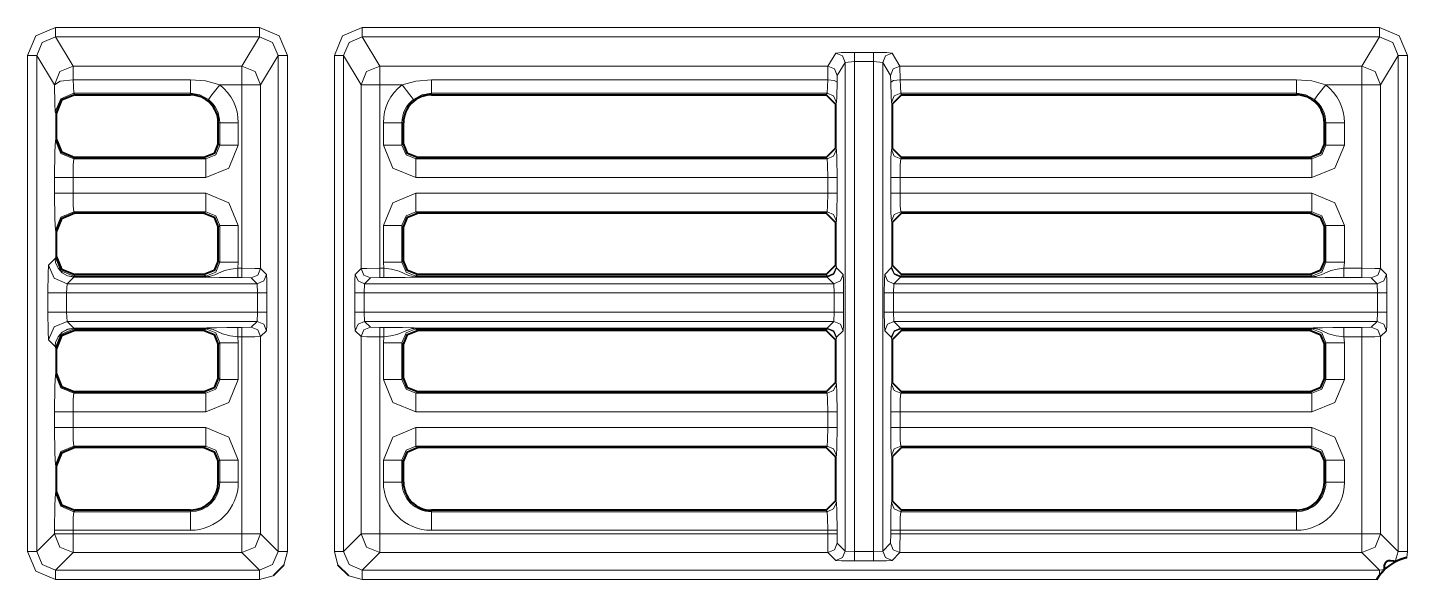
# Model space of a CAD drawing. Header units: millimetres. Extents: x 0 to 2941, y -405 to 1422.
# Drawn here: x 1124.3 to 1198.6, y 520.5 to 550.2 of the extents above; entities that cross this region are included whole.
import ezdxf

# ---------------------------------------------------------------- set-up
doc = ezdxf.new("R2010")
doc.units = ezdxf.units.MM
doc.layers.add('FINE', color=9, linetype='Continuous')
doc.layers.add('OUTLINE', color=7, linetype='Continuous')

msp = doc.modelspace()

# ---------------------------------------------------------------- linework, layer by layer
at = {"layer": 'FINE', "lineweight": 9}
for p, q in [((1136.805, 550.168), (1125.828, 550.168)), ((1197.055, 550.168), (1142.329, 550.168)), ((1125.828, 549.668), (1126.773, 548.094)), ((1125.828, 549.668), (1136.805, 549.668)), ((1136.805, 549.668), (1135.86, 548.094)), ((1142.329, 549.668), (1197.055, 549.668)), ((1143.273, 548.094), (1142.329, 549.668)), ((1197.055, 549.668), (1196.11, 548.094)), ((1124.329, 522.003), (1124.329, 548.668)), ((1138.303, 522.003), (1138.303, 548.668)), ((1140.83, 548.668), (1140.83, 522.003)), ((1167.804, 548.794), (1167.384, 548.094)), ((1169.829, 548.837), (1168.804, 548.837)), ((1171.249, 548.094), (1170.829, 548.794)), ((1197.11, 547.094), (1198.054, 548.668)), ((1198.554, 522.003), (1198.554, 548.668)), ((1135.86, 548.094), (1126.773, 548.094)), ((1167.384, 548.094), (1143.273, 548.094)), ((1167.384, 548.094), (1167.372, 547.366)), ((1167.884, 547.594), (1168.304, 548.295)), ((1168.304, 548.295), (1168.804, 548.337)), ((1168.304, 548.295), (1168.304, 522.027)), ((1168.804, 522.001), (1168.804, 548.337)), ((1168.804, 548.337), (1169.829, 548.337)), ((1169.829, 548.337), (1170.329, 548.295)), ((1170.329, 548.295), (1170.75, 547.594)), ((1170.329, 522.027), (1170.329, 548.295)), ((1171.261, 547.366), (1171.249, 548.094)), ((1126.773, 547.366), (1126.82, 546.638)), ((1133.085, 547.366), (1126.773, 547.366)), ((1134.662, 547.094), (1135.86, 547.094)), ((1135.86, 547.094), (1135.86, 537.229)), ((1136.86, 537.216), (1136.86, 547.094)), ((1142.273, 547.094), (1142.273, 537.216)), ((1143.273, 547.094), (1144.471, 547.094)), ((1143.273, 537.229), (1143.273, 547.094)), ((1167.372, 547.366), (1167.336, 546.638)), ((1167.872, 547.23), (1167.884, 547.594)), ((1170.75, 547.594), (1170.762, 547.23)), ((1171.297, 546.638), (1171.261, 547.366)), ((1192.585, 547.366), (1171.261, 547.366)), ((1194.162, 547.094), (1196.11, 547.094)), ((1196.11, 547.094), (1196.11, 537.229)), ((1197.11, 537.216), (1197.11, 547.094)), ((1126.82, 546.638), (1133.085, 546.638)), ((1126.82, 546.638), (1126.863, 546.553)), ((1133.085, 546.638), (1133.085, 546.553)), ((1146.048, 546.638), (1167.336, 546.638)), ((1146.048, 546.553), (1146.048, 546.638)), ((1167.336, 546.638), (1167.293, 546.553)), ((1171.297, 546.638), (1192.585, 546.638)), ((1171.34, 546.553), (1171.297, 546.638)), ((1192.585, 546.638), (1192.585, 546.553)), ((1125.864, 545.553), (1125.821, 545.64)), ((1167.793, 546.053), (1167.836, 546.139)), ((1170.797, 546.139), (1170.84, 546.053)), ((1135.664, 543.856), (1135.664, 545.053)), ((1143.468, 545.053), (1143.468, 543.856)), ((1194.085, 545.053), (1194.166, 545.053)), ((1194.166, 545.053), (1194.166, 543.856)), ((1195.165, 543.856), (1195.165, 545.053)), ((1125.823, 544.105), (1125.864, 544.188)), ((1167.834, 543.606), (1167.793, 543.688)), ((1170.84, 543.688), (1170.799, 543.606)), ((1194.166, 543.856), (1194.085, 543.937)), ((1126.863, 543.188), (1126.822, 543.107)), ((1145.216, 543.107), (1145.297, 543.188)), ((1171.299, 543.107), (1171.34, 543.188)), ((1193.417, 543.107), (1171.299, 543.107)), ((1193.336, 543.188), (1193.417, 543.107)), ((1125.773, 541.268), (1125.773, 542.108)), ((1126.773, 542.108), (1133.917, 542.108)), ((1126.773, 542.108), (1126.773, 541.268)), ((1145.216, 542.108), (1167.371, 542.108)), ((1167.371, 542.108), (1167.371, 541.268)), ((1167.871, 541.268), (1167.871, 542.108)), ((1170.762, 542.108), (1170.762, 541.268)), ((1171.262, 542.108), (1193.417, 542.108)), ((1171.262, 541.268), (1171.262, 542.108)), ((1133.917, 541.268), (1126.773, 541.268)), ((1167.371, 541.268), (1145.216, 541.268)), ((1193.417, 541.268), (1171.262, 541.268)), ((1126.822, 540.27), (1126.863, 540.188)), ((1145.216, 540.27), (1167.334, 540.27)), ((1145.297, 540.188), (1145.216, 540.27)), ((1167.334, 540.27), (1167.293, 540.188)), ((1167.793, 539.688), (1167.834, 539.77)), ((1170.799, 539.77), (1170.84, 539.688)), ((1171.299, 540.27), (1193.417, 540.27)), ((1171.34, 540.188), (1171.299, 540.27)), ((1193.417, 540.27), (1193.336, 540.188)), ((1125.864, 539.188), (1125.823, 539.271)), ((1134.585, 539.439), (1134.666, 539.521)), ((1135.664, 537.556), (1135.664, 539.521)), ((1143.468, 539.521), (1143.468, 537.556)), ((1195.165, 537.556), (1195.165, 539.521)), ((1125.823, 537.805), (1125.864, 537.888)), ((1135.634, 537.229), (1135.664, 537.556)), ((1143.468, 537.556), (1143.499, 537.229)), ((1144.549, 537.637), (1144.467, 537.556)), ((1167.834, 537.306), (1167.793, 537.388)), ((1170.84, 537.388), (1170.799, 537.306)), ((1195.134, 537.229), (1195.165, 537.556)), ((1126.815, 536.758), (1126.457, 536.401)), ((1126.822, 536.807), (1126.812, 536.775)), ((1126.812, 536.775), (1126.815, 536.775)), ((1133.917, 536.775), (1126.815, 536.775)), ((1126.815, 536.758), (1133.917, 536.758)), ((1126.863, 536.888), (1126.822, 536.807)), ((1133.917, 536.807), (1126.822, 536.807)), ((1133.836, 536.888), (1133.917, 536.807)), ((1135.86, 537.229), (1135.634, 537.229)), ((1135.634, 536.729), (1135.86, 536.729)), ((1135.86, 536.729), (1136.36, 536.716)), ((1136.36, 536.716), (1136.675, 536.401)), ((1137.175, 536.901), (1136.86, 537.216)), ((1142.273, 537.216), (1141.958, 536.901)), ((1143.499, 537.229), (1143.273, 537.229)), ((1143.273, 536.729), (1143.499, 536.729)), ((1145.216, 536.807), (1145.297, 536.888)), ((1167.334, 536.807), (1145.216, 536.807)), ((1167.342, 536.775), (1145.216, 536.775)), ((1145.216, 536.758), (1167.342, 536.758)), ((1167.293, 536.888), (1167.334, 536.807)), ((1167.334, 536.807), (1167.342, 536.775)), ((1167.342, 536.758), (1167.699, 536.401)), ((1167.842, 537.258), (1167.834, 537.306)), ((1168.199, 536.901), (1167.842, 537.258)), ((1170.791, 537.258), (1170.434, 536.901)), ((1170.799, 537.306), (1170.791, 537.258)), ((1170.934, 536.401), (1171.291, 536.758)), ((1171.291, 536.775), (1171.299, 536.807)), ((1193.417, 536.775), (1171.291, 536.775)), ((1171.291, 536.758), (1193.417, 536.758)), ((1171.299, 536.807), (1171.34, 536.888)), ((1193.417, 536.807), (1171.299, 536.807)), ((1193.336, 536.888), (1193.417, 536.807)), ((1196.11, 537.229), (1195.134, 537.229)), ((1195.134, 536.729), (1196.11, 536.729)), ((1196.11, 536.729), (1196.61, 536.716)), ((1197.425, 536.901), (1197.11, 537.216)), ((1125.42, 534.875), (1125.42, 535.901)), ((1126.457, 536.401), (1126.419, 535.901)), ((1126.419, 535.901), (1136.701, 535.901)), ((1126.419, 535.901), (1126.419, 534.875)), ((1136.675, 536.401), (1126.457, 536.401)), ((1136.675, 536.401), (1136.701, 535.901)), ((1136.701, 535.901), (1136.701, 534.875)), ((1141.932, 535.901), (1141.932, 534.875)), ((1142.432, 535.901), (1142.458, 536.401)), ((1142.432, 535.901), (1167.725, 535.901)), ((1142.432, 534.875), (1142.432, 535.901)), ((1167.699, 536.401), (1142.458, 536.401)), ((1167.699, 536.401), (1167.725, 535.901)), ((1168.225, 534.875), (1168.225, 535.901)), ((1170.409, 535.901), (1170.409, 534.875)), ((1170.908, 535.901), (1170.934, 536.401)), ((1170.908, 534.875), (1170.908, 535.901)), ((1196.926, 536.401), (1196.951, 535.901)), ((1197.451, 534.875), (1197.451, 535.901)), ((1136.701, 534.875), (1126.419, 534.875)), ((1126.419, 534.875), (1126.457, 534.375)), ((1136.701, 534.875), (1136.675, 534.375)), ((1142.458, 534.375), (1142.432, 534.875)), ((1167.725, 534.875), (1167.699, 534.375)), ((1196.951, 534.875), (1170.908, 534.875)), ((1170.934, 534.375), (1170.908, 534.875)), ((1196.951, 534.875), (1196.926, 534.375)), ((1126.457, 534.375), (1136.675, 534.375)), ((1126.457, 534.375), (1126.815, 534.018)), ((1126.815, 534.018), (1126.809, 534.018)), ((1126.815, 534.002), (1126.812, 534.002)), ((1126.812, 534.002), (1126.822, 533.969)), ((1133.917, 534.018), (1126.815, 534.018)), ((1126.815, 534.002), (1133.917, 534.002)), ((1126.822, 533.969), (1133.917, 533.969)), ((1126.822, 533.969), (1126.863, 533.888)), ((1133.917, 533.969), (1133.836, 533.888)), ((1135.86, 534.047), (1135.634, 534.047)), ((1136.36, 534.06), (1135.86, 534.047)), ((1136.675, 534.375), (1136.36, 534.06)), ((1136.86, 533.56), (1137.175, 533.875)), ((1141.958, 533.875), (1142.273, 533.56)), ((1142.458, 534.375), (1167.699, 534.375)), ((1142.773, 534.06), (1142.458, 534.375)), ((1143.273, 534.047), (1142.773, 534.06)), ((1143.499, 534.047), (1143.273, 534.047)), ((1167.342, 534.018), (1145.216, 534.018)), ((1167.334, 533.969), (1167.293, 533.888)), ((1167.342, 534.002), (1167.334, 533.969)), ((1167.699, 534.375), (1167.342, 534.018)), ((1167.842, 533.518), (1168.199, 533.875)), ((1170.434, 533.875), (1170.791, 533.518)), ((1170.934, 534.375), (1196.926, 534.375)), ((1171.291, 534.018), (1170.934, 534.375)), ((1193.417, 534.018), (1171.291, 534.018)), ((1171.291, 534.002), (1193.417, 534.002)), ((1171.299, 533.969), (1171.291, 534.002)), ((1171.34, 533.888), (1171.299, 533.969)), ((1196.11, 534.047), (1195.134, 534.047)), ((1196.61, 534.06), (1196.11, 534.047)), ((1196.926, 534.375), (1196.61, 534.06)), ((1125.814, 533.02), (1125.458, 533.376)), ((1125.823, 532.971), (1125.814, 533.02)), ((1125.864, 532.888), (1125.823, 532.971)), ((1134.585, 533.139), (1134.666, 533.221)), ((1134.666, 533.221), (1134.666, 531.256)), ((1135.634, 533.548), (1135.86, 533.548)), ((1135.664, 533.221), (1135.634, 533.548)), ((1135.664, 531.256), (1135.664, 533.221)), ((1136.86, 522.947), (1136.86, 533.56)), ((1142.273, 533.56), (1142.273, 522.947)), ((1143.273, 522.947), (1143.273, 533.548)), ((1143.273, 533.548), (1143.499, 533.548)), ((1143.499, 533.548), (1143.468, 533.221)), ((1143.468, 533.221), (1143.468, 531.256)), ((1167.793, 533.388), (1167.834, 533.47)), ((1167.834, 533.47), (1167.842, 533.518)), ((1194.085, 533.139), (1194.166, 533.221)), ((1194.166, 533.221), (1194.166, 531.256)), ((1195.134, 533.548), (1196.11, 533.548)), ((1197.11, 522.947), (1197.11, 533.56)), ((1125.823, 531.506), (1125.864, 531.588)), ((1134.666, 531.256), (1134.585, 531.337)), ((1144.549, 531.337), (1144.467, 531.256)), ((1167.834, 531.006), (1167.793, 531.088)), ((1170.84, 531.088), (1170.799, 531.006)), ((1194.166, 531.256), (1194.085, 531.337)), ((1126.863, 530.588), (1126.822, 530.507)), ((1133.917, 530.507), (1126.822, 530.507)), ((1133.836, 530.588), (1133.917, 530.507)), ((1145.216, 530.507), (1145.297, 530.588)), ((1167.334, 530.507), (1145.216, 530.507)), ((1167.293, 530.588), (1167.334, 530.507)), ((1171.299, 530.507), (1171.34, 530.588)), ((1125.773, 528.668), (1125.773, 529.508)), ((1126.773, 529.508), (1126.773, 528.668)), ((1126.773, 529.508), (1133.917, 529.508)), ((1145.216, 529.508), (1167.371, 529.508)), ((1167.371, 529.508), (1167.371, 528.668)), ((1167.871, 528.668), (1167.871, 529.508)), ((1170.762, 529.508), (1170.762, 528.668)), ((1171.262, 529.508), (1193.417, 529.508)), ((1171.262, 528.668), (1171.262, 529.508)), ((1133.917, 528.668), (1126.773, 528.668)), ((1167.371, 528.668), (1145.216, 528.668)), ((1193.417, 528.668), (1171.262, 528.668)), ((1126.822, 527.669), (1133.917, 527.669)), ((1126.822, 527.669), (1126.863, 527.588)), ((1133.917, 527.669), (1133.836, 527.588)), ((1145.216, 527.669), (1167.334, 527.669)), ((1145.297, 527.588), (1145.216, 527.669)), ((1167.334, 527.669), (1167.293, 527.588)), ((1167.793, 527.088), (1167.834, 527.17)), ((1170.799, 527.17), (1170.84, 527.088)), ((1193.417, 527.669), (1193.336, 527.588)), ((1125.864, 526.588), (1125.823, 526.671)), ((1134.585, 526.839), (1134.666, 526.921)), ((1134.666, 526.921), (1134.666, 525.722)), ((1135.664, 525.722), (1135.664, 526.921)), ((1143.468, 526.921), (1143.468, 525.722)), ((1194.085, 526.839), (1194.166, 526.921)), ((1195.165, 525.722), (1195.165, 526.921)), ((1134.666, 525.722), (1134.585, 525.722)), ((1144.549, 525.722), (1144.467, 525.722)), ((1125.823, 525.14), (1125.864, 525.222)), ((1126.863, 524.222), (1126.822, 524.141)), ((1133.085, 524.141), (1126.822, 524.141)), ((1133.085, 524.222), (1133.085, 524.141)), ((1146.048, 524.141), (1146.048, 524.222)), ((1167.334, 524.141), (1146.048, 524.141)), ((1167.293, 524.222), (1167.334, 524.141)), ((1167.834, 524.64), (1167.793, 524.722)), ((1192.585, 524.222), (1192.585, 524.141)), ((1126.773, 523.142), (1133.085, 523.142)), ((1126.773, 523.142), (1126.773, 522.947)), ((1137.804, 522.003), (1136.86, 522.947)), ((1142.273, 522.947), (1141.33, 522.003)), ((1146.048, 523.142), (1167.371, 523.142)), ((1167.871, 522.947), (1167.871, 523.142)), ((1167.884, 522.447), (1167.871, 522.947)), ((1171.262, 523.142), (1192.585, 523.142)), ((1171.262, 522.947), (1171.262, 523.142)), ((1126.773, 521.947), (1125.829, 521.003)), ((1126.773, 521.947), (1135.86, 521.947)), ((1135.86, 521.947), (1136.804, 521.003)), ((1138.116, 521.276), (1138.303, 522.003)), ((1140.83, 522.003), (1141.018, 521.276)), ((1142.329, 521.003), (1143.273, 521.947)), ((1143.273, 521.947), (1167.384, 521.947)), ((1167.384, 521.947), (1167.804, 521.527)), ((1168.304, 522.027), (1167.884, 522.447)), ((1168.804, 522.001), (1168.304, 522.027)), ((1170.329, 522.027), (1169.829, 522.001)), ((1170.749, 522.447), (1170.329, 522.027)), ((1170.829, 521.527), (1171.249, 521.947)), ((1171.249, 521.947), (1196.11, 521.947)), ((1196.11, 521.947), (1197.054, 521.003)), ((1198.054, 522.003), (1197.896, 521.464)), ((1198.518, 521.68), (1198.554, 522.003)), ((1136.804, 521.003), (1125.829, 521.003)), ((1125.829, 520.504), (1136.804, 520.504)), ((1136.804, 520.504), (1137.531, 520.691)), ((1141.602, 520.691), (1142.329, 520.504)), ((1197.054, 521.003), (1142.329, 521.003)), ((1142.329, 520.504), (1196.909, 520.504)), ((1197.309, 521.036), (1197.054, 521.003))]:
    msp.add_line(p, q, dxfattribs=at)
for points in [[(1124.329, 548.668), (1124.768, 549.728), (1125.828, 550.168)], [(1125.828, 550.168), (1125.828, 549.822), (1125.828, 549.668)], [(1136.805, 549.668), (1136.805, 549.822), (1136.805, 550.168)], [(1138.303, 548.668), (1137.865, 549.728), (1136.805, 550.168)], [(1142.329, 550.168), (1141.269, 549.728), (1140.83, 548.668)], [(1142.329, 549.668), (1142.329, 549.822), (1142.329, 550.168)], [(1197.055, 549.668), (1197.055, 549.822), (1197.055, 550.168)], [(1198.554, 548.668), (1198.115, 549.728), (1197.055, 550.168)], [(1124.829, 548.668), (1125.122, 549.376), (1125.828, 549.668)], [(1136.805, 549.668), (1137.511, 549.376), (1137.804, 548.668)], [(1141.33, 548.668), (1141.622, 549.376), (1142.329, 549.668)], [(1197.055, 549.668), (1197.762, 549.376), (1198.054, 548.668)], [(1124.829, 548.668), (1124.678, 548.668), (1124.329, 548.668)], [(1125.773, 547.094), (1124.829, 548.668), (1124.829, 522.003)], [(1136.86, 547.094), (1137.804, 548.668), (1137.804, 522.003)], [(1138.303, 548.668), (1137.955, 548.668), (1137.804, 548.668)], [(1140.83, 548.668), (1141.179, 548.668), (1141.33, 548.668)], [(1141.33, 522.003), (1141.33, 548.668), (1142.273, 547.094)], [(1168.804, 548.837), (1168.106, 548.824), (1167.804, 548.794)], [(1167.804, 548.794), (1168.157, 548.648), (1168.304, 548.295)], [(1168.804, 548.837), (1168.804, 548.683), (1168.804, 548.337)], [(1169.829, 548.837), (1169.829, 548.683), (1169.829, 548.337)], [(1170.829, 548.794), (1170.527, 548.824), (1169.829, 548.837)], [(1170.829, 548.794), (1170.476, 548.648), (1170.329, 548.295)], [(1198.054, 548.668), (1198.054, 522.003), (1197.11, 522.947)], [(1198.054, 548.668), (1198.205, 548.668), (1198.554, 548.668)], [(1125.773, 547.094), (1126.066, 547.8), (1126.773, 548.094)], [(1126.773, 548.094), (1126.773, 547.878), (1126.773, 547.366)], [(1135.86, 548.094), (1135.86, 547.786), (1135.86, 547.094)], [(1136.86, 547.094), (1136.567, 547.8), (1135.86, 548.094)], [(1143.273, 548.094), (1142.566, 547.8), (1142.273, 547.094)], [(1143.273, 547.094), (1143.273, 547.786), (1143.273, 548.094)], [(1167.384, 548.094), (1167.737, 547.947), (1167.884, 547.594)], [(1169.829, 548.337), (1169.829, 522.001), (1168.804, 522.001)], [(1171.249, 548.094), (1170.896, 547.947), (1170.75, 547.594)], [(1196.11, 547.094), (1196.11, 547.786), (1196.11, 548.094), (1171.249, 548.094)], [(1197.11, 547.094), (1196.817, 547.8), (1196.11, 548.094)], [(1125.773, 547.094), (1126.075, 547.284), (1126.773, 547.366)], [(1125.821, 545.64), (1125.791, 546.075), (1125.773, 547.094)], [(1133.085, 546.638), (1133.085, 546.856), (1133.085, 547.366)], [(1134.662, 547.094), (1133.905, 547.298), (1133.085, 547.366)], [(1134.052, 546.304), (1134.241, 546.55), (1134.662, 547.094)], [(1136.86, 547.094), (1136.558, 547.094), (1135.86, 547.094)], [(1142.273, 547.094), (1142.575, 547.094), (1143.273, 547.094)], [(1167.372, 547.366), (1146.048, 547.366), (1145.213, 547.295), (1144.471, 547.094)], [(1144.471, 547.094), (1144.892, 546.55), (1145.081, 546.304)], [(1146.048, 546.638), (1146.048, 546.856), (1146.048, 547.366)], [(1167.372, 547.366), (1167.721, 547.325), (1167.872, 547.23)], [(1167.836, 546.139), (1167.858, 546.465), (1167.872, 547.23)], [(1171.261, 547.366), (1170.912, 547.325), (1170.762, 547.23)], [(1170.762, 547.23), (1170.775, 546.465), (1170.797, 546.139)], [(1192.585, 546.638), (1192.585, 546.856), (1192.585, 547.366)], [(1194.162, 547.094), (1193.405, 547.298), (1192.585, 547.366)], [(1193.552, 546.304), (1193.741, 546.55), (1194.162, 547.094)], [(1196.11, 547.094), (1196.808, 547.094), (1197.11, 547.094)], [(1125.821, 545.64), (1126.114, 546.345), (1126.82, 546.638)], [(1133.085, 546.638), (1133.588, 546.555), (1134.052, 546.304)], [(1145.081, 546.304), (1145.536, 546.551), (1146.048, 546.638)], [(1167.336, 546.638), (1167.689, 546.492), (1167.836, 546.139)], [(1171.297, 546.638), (1170.944, 546.492), (1170.797, 546.139)], [(1192.585, 546.638), (1193.088, 546.555), (1193.552, 546.304)], [(1134.585, 545.053), (1134.666, 545.053), (1134.666, 543.856), (1134.585, 543.937)], [(1134.666, 545.053), (1134.976, 545.053), (1135.664, 545.053)], [(1143.468, 545.053), (1144.157, 545.053), (1144.467, 545.053)], [(1144.549, 543.937), (1144.467, 543.856), (1144.467, 545.053), (1144.549, 545.053)], [(1194.166, 545.053), (1194.476, 545.053), (1195.165, 545.053)], [(1125.773, 542.108), (1125.787, 543.485), (1125.823, 544.105)], [(1126.822, 543.107), (1126.116, 543.4), (1125.823, 544.105)], [(1134.666, 543.856), (1134.448, 543.325), (1133.917, 543.107)], [(1133.917, 542.108), (1135.153, 542.62), (1135.664, 543.856)], [(1134.666, 543.856), (1134.976, 543.856), (1135.664, 543.856)], [(1143.468, 543.856), (1144.157, 543.856), (1144.467, 543.856)], [(1143.468, 543.856), (1143.98, 542.62), (1145.216, 542.108)], [(1145.216, 543.107), (1144.685, 543.325), (1144.467, 543.856)], [(1167.334, 543.107), (1167.687, 543.253), (1167.834, 543.606)], [(1167.871, 542.108), (1167.86, 543.141), (1167.834, 543.606)], [(1170.799, 543.606), (1170.773, 543.141), (1170.762, 542.108)], [(1170.799, 543.606), (1170.946, 543.253), (1171.299, 543.107)], [(1194.166, 543.856), (1193.948, 543.325), (1193.417, 543.107)], [(1193.417, 542.108), (1194.653, 542.62), (1195.165, 543.856)], [(1194.166, 543.856), (1194.476, 543.856), (1195.165, 543.856)], [(1126.822, 543.107), (1126.787, 542.796), (1126.773, 542.108)], [(1133.836, 543.188), (1133.917, 543.107), (1126.822, 543.107)], [(1133.917, 542.108), (1133.917, 542.796), (1133.917, 543.107)], [(1167.293, 543.188), (1167.334, 543.107), (1145.216, 543.107)], [(1145.216, 542.108), (1145.216, 542.796), (1145.216, 543.107)], [(1167.334, 543.107), (1167.36, 542.796), (1167.371, 542.108)], [(1171.262, 542.108), (1171.273, 542.796), (1171.299, 543.107)], [(1193.417, 542.108), (1193.417, 542.796), (1193.417, 543.107)], [(1126.773, 542.108), (1126.075, 542.108), (1125.773, 542.108)], [(1167.371, 542.108), (1167.72, 542.108), (1167.871, 542.108)], [(1170.762, 542.108), (1170.913, 542.108), (1171.262, 542.108)], [(1126.773, 541.268), (1126.075, 541.268), (1125.773, 541.268)], [(1125.823, 539.271), (1125.787, 539.891), (1125.773, 541.268)], [(1126.773, 541.268), (1126.787, 540.58), (1126.822, 540.27)], [(1133.917, 540.27), (1133.917, 540.58), (1133.917, 541.268)], [(1135.664, 539.521), (1135.153, 540.756), (1133.917, 541.268)], [(1145.216, 541.268), (1143.98, 540.756), (1143.468, 539.521)], [(1145.216, 540.27), (1145.216, 540.58), (1145.216, 541.268)], [(1167.371, 541.268), (1167.36, 540.58), (1167.334, 540.27)], [(1167.371, 541.268), (1167.72, 541.268), (1167.871, 541.268)], [(1167.834, 539.77), (1167.86, 540.236), (1167.871, 541.268)], [(1170.762, 541.268), (1170.913, 541.268), (1171.262, 541.268)], [(1170.762, 541.268), (1170.773, 540.236), (1170.799, 539.77)], [(1171.299, 540.27), (1171.273, 540.58), (1171.262, 541.268)], [(1193.417, 540.27), (1193.417, 540.58), (1193.417, 541.268)], [(1195.165, 539.521), (1194.653, 540.756), (1193.417, 541.268)], [(1126.822, 540.27), (1126.116, 539.977), (1125.823, 539.271)], [(1126.822, 540.27), (1133.917, 540.27), (1133.836, 540.188)], [(1133.917, 540.27), (1134.448, 540.051), (1134.666, 539.521)], [(1144.467, 539.521), (1144.685, 540.051), (1145.216, 540.27)], [(1167.334, 540.27), (1167.687, 540.123), (1167.834, 539.77)], [(1170.799, 539.77), (1170.946, 540.123), (1171.299, 540.27)], [(1193.417, 540.27), (1193.948, 540.051), (1194.166, 539.521)], [(1134.666, 539.521), (1134.666, 537.556), (1134.585, 537.637)], [(1134.666, 539.521), (1134.976, 539.521), (1135.664, 539.521)], [(1143.468, 539.521), (1144.157, 539.521), (1144.467, 539.521)], [(1144.467, 537.556), (1144.467, 539.521), (1144.549, 539.439)], [(1194.085, 539.439), (1194.166, 539.521), (1194.166, 537.556), (1194.085, 537.637)], [(1194.166, 539.521), (1194.476, 539.521), (1195.165, 539.521)], [(1125.42, 535.901), (1125.431, 536.948), (1125.458, 537.4)], [(1125.458, 537.4), (1125.814, 537.756), (1125.823, 537.805)], [(1126.457, 536.401), (1125.751, 536.694), (1125.458, 537.4)], [(1126.812, 536.775), (1126.482, 536.831), (1126.19, 536.991), (1125.968, 537.236), (1125.839, 537.541), (1125.814, 537.733), (1125.814, 537.756)], [(1126.815, 536.758), (1126.809, 536.758), (1126.48, 536.816), (1126.188, 536.979), (1125.966, 537.228), (1125.838, 537.538), (1125.814, 537.733), (1125.814, 537.756)], [(1126.822, 536.807), (1126.116, 537.1), (1125.823, 537.805)], [(1134.666, 537.556), (1134.448, 537.025), (1133.917, 536.807)], [(1134.666, 537.556), (1134.976, 537.556), (1135.664, 537.556)], [(1143.468, 537.556), (1144.157, 537.556), (1144.467, 537.556)], [(1145.216, 536.807), (1144.685, 537.025), (1144.467, 537.556)], [(1194.166, 537.556), (1193.948, 537.025), (1193.417, 536.807)], [(1194.166, 537.556), (1194.476, 537.556), (1195.165, 537.556)], [(1126.812, 536.775), (1126.81, 536.763), (1126.809, 536.758)], [(1126.815, 536.775), (1126.815, 536.763), (1126.815, 536.758)], [(1135.634, 537.229), (1135.27, 537.186), (1134.927, 537.108), (1134.409, 536.883), (1134.272, 536.832), (1134.166, 536.803), (1134.02, 536.779), (1133.95, 536.775), (1133.917, 536.775)], [(1133.917, 536.775), (1133.917, 536.796), (1133.917, 536.807)], [(1133.917, 536.775), (1133.917, 536.763), (1133.917, 536.758)], [(1133.917, 536.758), (1133.93, 536.758), (1133.957, 536.758), (1134.016, 536.757), (1134.065, 536.755), (1134.14, 536.752), (1134.633, 536.738), (1135.104, 536.731), (1135.634, 536.729)], [(1135.634, 537.229), (1135.634, 536.88), (1135.634, 536.729)], [(1135.86, 537.229), (1135.86, 536.88), (1135.86, 536.729)], [(1136.86, 537.216), (1136.558, 537.225), (1135.86, 537.229)], [(1136.86, 537.216), (1136.713, 536.863), (1136.36, 536.716)], [(1137.175, 536.901), (1137.029, 536.547), (1136.675, 536.401)], [(1137.201, 534.875), (1137.201, 535.901), (1137.193, 536.599), (1137.175, 536.901)], [(1141.958, 536.901), (1141.94, 536.599), (1141.932, 535.901)], [(1142.458, 536.401), (1142.104, 536.547), (1141.958, 536.901)], [(1143.273, 537.229), (1142.575, 537.225), (1142.273, 537.216)], [(1142.773, 536.716), (1142.42, 536.863), (1142.273, 537.216)], [(1142.458, 536.401), (1142.773, 536.716), (1143.273, 536.729)], [(1143.273, 536.729), (1143.273, 536.88), (1143.273, 537.229)], [(1143.499, 536.729), (1143.499, 536.88), (1143.499, 537.229)], [(1145.216, 536.775), (1145.146, 536.777), (1145.059, 536.786), (1144.82, 536.846), (1144.32, 537.067), (1143.906, 537.179), (1143.499, 537.229)], [(1143.499, 536.729), (1144.091, 536.732), (1144.639, 536.741), (1145.047, 536.754), (1145.155, 536.758), (1145.189, 536.758), (1145.216, 536.758)], [(1145.216, 536.775), (1145.216, 536.796), (1145.216, 536.807)], [(1145.216, 536.758), (1145.216, 536.763), (1145.216, 536.775)], [(1167.334, 536.807), (1167.687, 536.953), (1167.834, 537.306)], [(1167.342, 536.775), (1167.694, 536.917), (1167.842, 537.258)], [(1167.342, 536.758), (1167.695, 536.905), (1167.842, 537.258)], [(1167.342, 536.775), (1167.342, 536.763), (1167.342, 536.758)], [(1167.699, 536.401), (1168.053, 536.547), (1168.199, 536.901)], [(1168.225, 535.901), (1168.217, 536.599), (1168.199, 536.901)], [(1170.434, 536.901), (1170.416, 536.599), (1170.409, 535.901)], [(1170.434, 536.901), (1170.581, 536.547), (1170.934, 536.401)], [(1170.791, 537.258), (1170.939, 536.917), (1171.291, 536.775)], [(1170.791, 537.258), (1170.938, 536.905), (1171.291, 536.758)], [(1170.799, 537.306), (1170.946, 536.953), (1171.299, 536.807)], [(1196.61, 536.716), (1196.926, 536.401), (1170.934, 536.401)], [(1171.291, 536.758), (1171.291, 536.763), (1171.291, 536.775)], [(1195.134, 537.229), (1194.77, 537.186), (1194.427, 537.108), (1193.909, 536.883), (1193.772, 536.832), (1193.666, 536.803), (1193.52, 536.779), (1193.45, 536.775), (1193.417, 536.775)], [(1193.417, 536.775), (1193.417, 536.796), (1193.417, 536.807)], [(1193.417, 536.758), (1193.417, 536.763), (1193.417, 536.775)], [(1193.417, 536.758), (1193.43, 536.758), (1193.457, 536.758), (1193.516, 536.757), (1193.565, 536.755), (1193.639, 536.752), (1194.133, 536.738), (1194.604, 536.731), (1195.134, 536.729)], [(1195.134, 536.729), (1195.134, 536.88), (1195.134, 537.229)], [(1196.11, 536.729), (1196.11, 536.88), (1196.11, 537.229)], [(1197.11, 537.216), (1196.808, 537.225), (1196.11, 537.229)], [(1196.61, 536.716), (1196.964, 536.863), (1197.11, 537.216)], [(1196.926, 536.401), (1197.279, 536.547), (1197.425, 536.901)], [(1197.451, 535.901), (1197.443, 536.599), (1197.425, 536.901)], [(1126.419, 535.901), (1125.722, 535.901), (1125.42, 535.901)], [(1137.201, 535.901), (1137.05, 535.901), (1136.701, 535.901)], [(1142.432, 535.901), (1142.083, 535.901), (1141.932, 535.901)], [(1167.725, 535.901), (1167.725, 534.875), (1142.432, 534.875)], [(1167.725, 535.901), (1168.074, 535.901), (1168.225, 535.901)], [(1170.409, 535.901), (1170.56, 535.901), (1170.908, 535.901)], [(1170.908, 535.901), (1196.951, 535.901), (1196.951, 534.875)], [(1196.951, 535.901), (1197.3, 535.901), (1197.451, 535.901)], [(1126.419, 534.875), (1125.722, 534.875), (1125.42, 534.875)], [(1125.458, 533.376), (1125.431, 533.829), (1125.42, 534.875)], [(1137.201, 534.875), (1137.05, 534.875), (1136.701, 534.875)], [(1137.175, 533.875), (1137.193, 534.178), (1137.201, 534.875)], [(1142.432, 534.875), (1142.083, 534.875), (1141.932, 534.875)], [(1141.932, 534.875), (1141.94, 534.178), (1141.958, 533.875)], [(1167.725, 534.875), (1168.074, 534.875), (1168.225, 534.875)], [(1168.199, 533.875), (1168.217, 534.178), (1168.225, 534.875)], [(1170.409, 534.875), (1170.56, 534.875), (1170.908, 534.875)], [(1170.409, 534.875), (1170.416, 534.178), (1170.434, 533.875)], [(1196.951, 534.875), (1197.3, 534.875), (1197.451, 534.875)], [(1197.11, 533.56), (1197.425, 533.875), (1197.443, 534.178), (1197.451, 534.875)], [(1126.457, 534.375), (1125.751, 534.082), (1125.458, 533.376)], [(1126.812, 534.002), (1126.81, 534.013), (1126.809, 534.018), (1126.48, 533.96), (1126.188, 533.798), (1125.966, 533.548), (1125.838, 533.238), (1125.814, 533.043), (1125.814, 533.02)], [(1126.812, 534.002), (1126.482, 533.945), (1126.19, 533.786), (1125.968, 533.541), (1125.839, 533.235), (1125.814, 533.043), (1125.814, 533.02)], [(1126.822, 533.969), (1126.116, 533.676), (1125.823, 532.971)], [(1126.815, 534.018), (1126.815, 534.013), (1126.815, 534.002)], [(1135.634, 534.047), (1135.042, 534.044), (1134.494, 534.035), (1134.086, 534.022), (1133.978, 534.019), (1133.944, 534.018), (1133.917, 534.018)], [(1133.917, 534.018), (1133.917, 534.013), (1133.917, 534.002)], [(1133.917, 533.969), (1133.917, 533.98), (1133.917, 534.002)], [(1133.917, 534.002), (1133.987, 533.999), (1134.074, 533.99), (1134.313, 533.93), (1134.814, 533.709), (1135.227, 533.598), (1135.634, 533.548)], [(1133.917, 533.969), (1134.448, 533.751), (1134.666, 533.221)], [(1135.634, 534.047), (1135.634, 533.896), (1135.634, 533.548)], [(1135.86, 534.047), (1135.86, 533.896), (1135.86, 533.548)], [(1136.36, 534.06), (1136.713, 533.914), (1136.86, 533.56)], [(1136.675, 534.375), (1137.029, 534.229), (1137.175, 533.875)], [(1142.458, 534.375), (1142.104, 534.229), (1141.958, 533.875)], [(1142.773, 534.06), (1142.42, 533.914), (1142.273, 533.56)], [(1143.273, 534.047), (1143.273, 533.896), (1143.273, 533.548)], [(1143.499, 534.047), (1143.499, 533.896), (1143.499, 533.548)], [(1145.216, 534.018), (1145.203, 534.018), (1145.176, 534.018), (1145.117, 534.02), (1145.068, 534.021), (1144.994, 534.024), (1144.5, 534.038), (1144.029, 534.045), (1143.499, 534.047)], [(1143.499, 533.548), (1143.863, 533.591), (1144.206, 533.668), (1144.724, 533.893), (1144.861, 533.944), (1144.968, 533.973), (1145.113, 533.997), (1145.183, 534.001), (1145.216, 534.002), (1167.342, 534.002)], [(1144.467, 533.221), (1144.685, 533.751), (1145.216, 533.969)], [(1145.216, 534.018), (1145.216, 534.013), (1145.216, 534.002)], [(1145.216, 533.969), (1145.216, 533.98), (1145.216, 534.002)], [(1145.297, 533.888), (1145.216, 533.969), (1167.334, 533.969)], [(1167.334, 533.969), (1167.687, 533.823), (1167.834, 533.47)], [(1167.342, 534.018), (1167.695, 533.872), (1167.842, 533.518)], [(1167.342, 534.018), (1167.342, 534.013), (1167.342, 534.002)], [(1167.342, 534.002), (1167.694, 533.859), (1167.842, 533.518)], [(1167.699, 534.375), (1168.053, 534.229), (1168.199, 533.875)], [(1170.434, 533.875), (1170.581, 534.229), (1170.934, 534.375)], [(1170.791, 533.518), (1170.938, 533.872), (1171.291, 534.018)], [(1170.791, 533.518), (1170.939, 533.859), (1171.291, 534.002)], [(1170.799, 533.47), (1170.946, 533.823), (1171.299, 533.969)], [(1171.291, 534.002), (1171.291, 534.013), (1171.291, 534.018)], [(1171.299, 533.969), (1193.417, 533.969), (1193.336, 533.888)], [(1195.134, 534.047), (1194.542, 534.044), (1193.994, 534.035), (1193.586, 534.022), (1193.478, 534.019), (1193.444, 534.018), (1193.417, 534.018)], [(1193.417, 534.018), (1193.417, 534.013), (1193.417, 534.002)], [(1193.417, 534.002), (1193.487, 533.999), (1193.574, 533.99), (1193.814, 533.93), (1194.314, 533.709), (1194.727, 533.598), (1195.134, 533.548)], [(1193.417, 533.969), (1193.417, 533.98), (1193.417, 534.002)], [(1193.417, 533.969), (1193.948, 533.751), (1194.166, 533.221)], [(1195.134, 534.047), (1195.134, 533.896), (1195.134, 533.548)], [(1196.11, 534.047), (1196.11, 533.896), (1196.11, 533.548)], [(1196.61, 534.06), (1196.964, 533.914), (1197.11, 533.56)], [(1196.926, 534.375), (1197.279, 534.229), (1197.425, 533.875)], [(1135.86, 533.548), (1135.86, 522.947), (1126.773, 522.947)], [(1134.666, 533.221), (1134.976, 533.221), (1135.664, 533.221)], [(1135.86, 533.548), (1136.558, 533.551), (1136.86, 533.56)], [(1142.273, 533.56), (1142.575, 533.551), (1143.273, 533.548)], [(1143.468, 533.221), (1144.157, 533.221), (1144.467, 533.221)], [(1144.467, 531.256), (1144.467, 533.221), (1144.549, 533.139)], [(1170.791, 533.518), (1170.799, 533.47), (1170.84, 533.388)], [(1196.11, 533.548), (1196.11, 522.947), (1171.262, 522.947)], [(1194.166, 533.221), (1194.476, 533.221), (1195.165, 533.221)], [(1195.165, 531.256), (1195.165, 533.221), (1195.134, 533.548)], [(1196.11, 533.548), (1196.808, 533.551), (1197.11, 533.56)], [(1125.773, 529.508), (1125.787, 530.885), (1125.823, 531.506)], [(1126.822, 530.507), (1126.116, 530.8), (1125.823, 531.506)], [(1134.666, 531.256), (1134.448, 530.725), (1133.917, 530.507)], [(1133.917, 529.508), (1135.153, 530.02), (1135.664, 531.256)], [(1134.666, 531.256), (1134.976, 531.256), (1135.664, 531.256)], [(1143.468, 531.256), (1144.157, 531.256), (1144.467, 531.256)], [(1143.468, 531.256), (1143.98, 530.02), (1145.216, 529.508)], [(1145.216, 530.507), (1144.685, 530.725), (1144.467, 531.256)], [(1167.334, 530.507), (1167.687, 530.653), (1167.834, 531.006)], [(1167.871, 529.508), (1167.86, 530.541), (1167.834, 531.006)], [(1170.799, 531.006), (1170.773, 530.541), (1170.762, 529.508)], [(1171.299, 530.507), (1170.946, 530.653), (1170.799, 531.006)], [(1194.166, 531.256), (1193.948, 530.725), (1193.417, 530.507)], [(1193.417, 529.508), (1194.653, 530.02), (1195.165, 531.256)], [(1194.166, 531.256), (1194.476, 531.256), (1195.165, 531.256)], [(1126.822, 530.507), (1126.787, 530.196), (1126.773, 529.508)], [(1133.917, 529.508), (1133.917, 530.196), (1133.917, 530.507)], [(1145.216, 529.508), (1145.216, 530.196), (1145.216, 530.507)], [(1167.334, 530.507), (1167.36, 530.196), (1167.371, 529.508)], [(1171.262, 529.508), (1171.273, 530.196), (1171.299, 530.507)], [(1193.336, 530.588), (1193.417, 530.507), (1171.299, 530.507)], [(1193.417, 529.508), (1193.417, 530.196), (1193.417, 530.507)], [(1126.773, 529.508), (1126.075, 529.508), (1125.773, 529.508)], [(1167.871, 529.508), (1167.72, 529.508), (1167.371, 529.508)], [(1171.262, 529.508), (1170.913, 529.508), (1170.762, 529.508)], [(1126.773, 528.668), (1126.075, 528.668), (1125.773, 528.668)], [(1125.823, 526.671), (1125.787, 527.291), (1125.773, 528.668)], [(1126.773, 528.668), (1126.787, 527.98), (1126.822, 527.669)], [(1133.917, 528.668), (1133.917, 527.98), (1133.917, 527.669)], [(1135.664, 526.921), (1135.153, 528.156), (1133.917, 528.668)], [(1145.216, 528.668), (1143.98, 528.156), (1143.468, 526.921)], [(1145.216, 527.669), (1145.216, 527.98), (1145.216, 528.668)], [(1167.371, 528.668), (1167.36, 527.98), (1167.334, 527.669)], [(1167.871, 528.668), (1167.72, 528.668), (1167.371, 528.668)], [(1167.834, 527.17), (1167.86, 527.635), (1167.871, 528.668)], [(1171.262, 528.668), (1170.913, 528.668), (1170.762, 528.668)], [(1170.762, 528.668), (1170.773, 527.635), (1170.799, 527.17)], [(1171.299, 527.669), (1171.273, 527.98), (1171.262, 528.668)], [(1193.417, 528.668), (1193.417, 527.98), (1193.417, 527.669)], [(1195.165, 526.921), (1194.653, 528.156), (1193.417, 528.668)], [(1126.822, 527.669), (1126.116, 527.376), (1125.823, 526.671)], [(1133.917, 527.669), (1134.448, 527.451), (1134.666, 526.921)], [(1144.467, 526.921), (1144.685, 527.451), (1145.216, 527.669)], [(1167.834, 527.17), (1167.687, 527.523), (1167.334, 527.669)], [(1171.299, 527.669), (1170.946, 527.523), (1170.799, 527.17)], [(1171.34, 527.588), (1171.299, 527.669), (1193.417, 527.669)], [(1193.417, 527.669), (1193.948, 527.451), (1194.166, 526.921)], [(1135.664, 526.921), (1134.976, 526.921), (1134.666, 526.921)], [(1144.467, 526.921), (1144.157, 526.921), (1143.468, 526.921)], [(1144.467, 525.722), (1144.467, 526.921), (1144.549, 526.839)], [(1194.166, 526.921), (1194.166, 525.722), (1194.085, 525.722)], [(1195.165, 526.921), (1194.476, 526.921), (1194.166, 526.921)], [(1135.664, 525.722), (1134.976, 525.722), (1134.666, 525.722)], [(1144.467, 525.722), (1144.157, 525.722), (1143.468, 525.722)], [(1195.165, 525.722), (1194.476, 525.722), (1194.166, 525.722)], [(1125.773, 523.142), (1125.787, 524.519), (1125.823, 525.14)], [(1126.822, 524.141), (1126.116, 524.434), (1125.823, 525.14)], [(1126.822, 524.141), (1126.787, 523.831), (1126.773, 523.142)], [(1133.085, 523.142), (1133.085, 523.831), (1133.085, 524.141)], [(1146.048, 524.141), (1146.048, 523.831), (1146.048, 523.142)], [(1167.834, 524.64), (1167.687, 524.288), (1167.334, 524.141)], [(1167.334, 524.141), (1167.36, 523.831), (1167.371, 523.142)], [(1167.871, 523.142), (1167.86, 524.175), (1167.834, 524.64)], [(1170.84, 524.722), (1170.799, 524.64), (1170.773, 524.175), (1170.762, 523.142)], [(1170.799, 524.64), (1170.946, 524.288), (1171.299, 524.141)], [(1171.262, 523.142), (1171.273, 523.831), (1171.299, 524.141)], [(1192.585, 524.141), (1171.299, 524.141), (1171.34, 524.222)], [(1192.585, 523.142), (1192.585, 523.831), (1192.585, 524.141)], [(1124.829, 522.003), (1125.773, 522.947), (1125.773, 523.142)], [(1126.773, 523.142), (1126.075, 523.142), (1125.773, 523.142)], [(1126.773, 522.947), (1126.075, 522.947), (1125.773, 522.947)], [(1126.773, 521.947), (1126.066, 522.24), (1125.773, 522.947)], [(1126.773, 522.947), (1126.773, 522.249), (1126.773, 521.947)], [(1135.86, 522.947), (1135.86, 522.249), (1135.86, 521.947)], [(1136.86, 522.947), (1136.558, 522.947), (1135.86, 522.947)], [(1135.86, 521.947), (1136.567, 522.24), (1136.86, 522.947)], [(1142.273, 522.947), (1142.566, 522.24), (1143.273, 521.947)], [(1142.273, 522.947), (1142.575, 522.947), (1143.273, 522.947)], [(1167.371, 523.142), (1167.371, 522.947), (1143.273, 522.947)], [(1143.273, 521.947), (1143.273, 522.249), (1143.273, 522.947)], [(1167.871, 523.142), (1167.72, 523.142), (1167.371, 523.142)], [(1167.871, 522.947), (1167.72, 522.947), (1167.371, 522.947)], [(1167.371, 522.947), (1167.375, 522.249), (1167.384, 521.947)], [(1170.762, 523.142), (1170.762, 522.947), (1170.749, 522.447)], [(1170.762, 523.142), (1170.913, 523.142), (1171.262, 523.142)], [(1170.762, 522.947), (1170.913, 522.947), (1171.262, 522.947)], [(1171.249, 521.947), (1171.258, 522.249), (1171.262, 522.947)], [(1196.11, 522.947), (1196.808, 522.947), (1197.11, 522.947)], [(1196.11, 521.947), (1196.817, 522.24), (1197.11, 522.947)], [(1196.11, 521.947), (1196.11, 522.249), (1196.11, 522.947)], [(1124.329, 522.003), (1124.678, 522.003), (1124.829, 522.003)], [(1125.829, 520.504), (1124.769, 520.943), (1124.329, 522.003)], [(1125.829, 521.003), (1125.122, 521.296), (1124.829, 522.003)], [(1137.804, 522.003), (1137.511, 521.296), (1136.804, 521.003)], [(1138.303, 522.003), (1137.955, 522.003), (1137.804, 522.003)], [(1140.83, 522.003), (1141.179, 522.003), (1141.33, 522.003)], [(1142.329, 521.003), (1141.622, 521.296), (1141.33, 522.003)], [(1167.884, 522.447), (1167.737, 522.094), (1167.384, 521.947)], [(1168.304, 522.027), (1168.157, 521.674), (1167.804, 521.527)], [(1168.804, 522.001), (1168.804, 521.653), (1168.804, 521.502)], [(1169.829, 522.001), (1169.829, 521.653), (1169.829, 521.502)], [(1170.329, 522.027), (1170.476, 521.674), (1170.829, 521.527)], [(1170.749, 522.447), (1170.896, 522.094), (1171.249, 521.947)], [(1198.054, 522.003), (1198.205, 522.003), (1198.554, 522.003)], [(1167.804, 521.527), (1168.106, 521.509), (1168.804, 521.502)], [(1168.804, 521.502), (1169.829, 521.502), (1170.527, 521.509), (1170.829, 521.527)], [(1125.829, 521.003), (1125.829, 520.852), (1125.829, 520.504)], [(1136.804, 520.504), (1136.804, 520.852), (1136.804, 521.003)], [(1142.329, 520.504), (1142.329, 520.852), (1142.329, 521.003)], [(1197.054, 520.726), (1197.054, 520.925), (1197.054, 521.003)]]:
    msp.add_lwpolyline(points, dxfattribs=at)
for points in [[(1135.664, 545.053, 0.232227), (1134.662, 547.094)], [(1144.471, 547.094, 0.232159), (1143.468, 545.053)], [(1195.165, 545.053, 0.232227), (1194.162, 547.094)], [(1134.666, 545.053, 0.232279), (1134.052, 546.304)], [(1145.081, 546.304, 0.23208), (1144.467, 545.053)], [(1194.166, 545.053, 0.23222), (1193.552, 546.304)], [(1133.085, 524.141, 0.414182), (1134.666, 525.722)], [(1133.085, 523.142, 0.414223), (1135.664, 525.722)], [(1143.468, 525.722, 0.414204), (1146.048, 523.142)], [(1144.467, 525.722, 0.414214), (1146.048, 524.141)], [(1192.585, 524.141, 0.414214), (1194.166, 525.722)], [(1192.585, 523.142, 0.414223), (1195.165, 525.722)]]:
    msp.add_lwpolyline(points, format="xyb", dxfattribs=at)
at = {"layer": 'OUTLINE', "lineweight": 40}
for p, q in [((1126.863, 546.553), (1133.085, 546.553)), ((1146.048, 546.553), (1167.293, 546.553)), ((1167.293, 546.553), (1167.793, 546.053)), ((1170.84, 546.053), (1171.34, 546.553)), ((1171.34, 546.553), (1192.585, 546.553)), ((1125.864, 545.553), (1125.864, 544.188)), ((1170.84, 546.053), (1170.84, 543.688)), ((1134.585, 543.937), (1134.585, 545.053)), ((1144.549, 543.937), (1144.549, 545.053)), ((1194.085, 543.937), (1194.085, 545.053)), ((1171.34, 543.188), (1170.84, 543.688)), ((1133.836, 543.188), (1126.863, 543.188)), ((1167.293, 543.188), (1145.297, 543.188)), ((1193.336, 543.188), (1171.34, 543.188)), ((1133.836, 540.188), (1126.863, 540.188)), ((1167.293, 540.188), (1145.297, 540.188)), ((1167.293, 540.188), (1167.793, 539.688)), ((1170.84, 539.688), (1171.34, 540.188)), ((1170.84, 539.688), (1170.84, 537.388)), ((1193.336, 540.188), (1171.34, 540.188)), ((1125.864, 539.188), (1125.864, 537.888)), ((1134.585, 537.637), (1134.585, 539.439)), ((1144.549, 537.637), (1144.549, 539.439)), ((1194.085, 537.637), (1194.085, 539.439)), ((1133.836, 536.888), (1126.863, 536.888)), ((1167.293, 536.888), (1145.297, 536.888)), ((1133.836, 533.888), (1126.863, 533.888)), ((1167.293, 533.888), (1145.297, 533.888)), ((1167.293, 533.888), (1167.793, 533.388)), ((1170.84, 533.388), (1171.34, 533.888)), ((1193.336, 533.888), (1171.34, 533.888)), ((1134.585, 531.337), (1134.585, 533.139)), ((1144.549, 531.337), (1144.549, 533.139)), ((1170.84, 533.388), (1170.84, 531.088)), ((1194.085, 531.337), (1194.085, 533.139)), ((1171.34, 530.588), (1170.84, 531.088)), ((1133.836, 530.588), (1126.863, 530.588)), ((1167.293, 530.588), (1145.297, 530.588)), ((1193.336, 530.588), (1171.34, 530.588)), ((1133.836, 527.588), (1126.863, 527.588)), ((1167.293, 527.588), (1145.297, 527.588)), ((1167.293, 527.588), (1167.793, 527.088)), ((1170.84, 527.088), (1171.34, 527.588)), ((1170.84, 527.088), (1170.84, 524.722)), ((1193.336, 527.588), (1171.34, 527.588)), ((1125.864, 526.588), (1125.864, 525.222)), ((1134.585, 525.722), (1134.585, 526.839)), ((1144.549, 525.722), (1144.549, 526.839)), ((1194.085, 525.722), (1194.085, 526.839)), ((1133.085, 524.222), (1126.863, 524.222)), ((1167.293, 524.222), (1146.048, 524.222)), ((1138.116, 521.276), (1137.531, 520.691)), ((1141.602, 520.691), (1141.018, 521.276)), ((1196.909, 520.504), (1197.054, 520.726))]:
    msp.add_line(p, q, dxfattribs=at)
for points in [[(1126.863, 546.553), (1126.157, 546.26), (1125.864, 545.553)], [(1167.793, 546.053), (1167.793, 543.688), (1167.293, 543.188)], [(1125.864, 544.188), (1126.157, 543.481), (1126.863, 543.188)], [(1134.585, 543.937), (1134.365, 543.407), (1133.836, 543.188)], [(1145.297, 543.188), (1144.768, 543.407), (1144.549, 543.937)], [(1194.085, 543.937), (1193.865, 543.407), (1193.336, 543.188)], [(1126.863, 540.188), (1126.157, 539.895), (1125.864, 539.188)], [(1133.836, 540.188), (1134.365, 539.969), (1134.585, 539.439)], [(1144.549, 539.439), (1144.768, 539.969), (1145.297, 540.188)], [(1167.793, 539.688), (1167.793, 537.388), (1167.293, 536.888)], [(1193.336, 540.188), (1193.865, 539.969), (1194.085, 539.439)], [(1125.864, 537.888), (1126.157, 537.181), (1126.863, 536.888)], [(1134.585, 537.637), (1134.365, 537.107), (1133.836, 536.888)], [(1145.297, 536.888), (1144.768, 537.107), (1144.549, 537.637)], [(1193.336, 536.888), (1171.34, 536.888), (1170.84, 537.388)], [(1194.085, 537.637), (1193.865, 537.107), (1193.336, 536.888)], [(1126.863, 533.888), (1126.157, 533.595), (1125.864, 532.888)], [(1133.836, 533.888), (1134.365, 533.669), (1134.585, 533.139)], [(1144.549, 533.139), (1144.768, 533.669), (1145.297, 533.888)], [(1193.336, 533.888), (1193.865, 533.669), (1194.085, 533.139)], [(1167.793, 533.388), (1167.793, 531.088), (1167.293, 530.588)], [(1125.864, 532.888), (1125.864, 531.588), (1126.157, 530.881), (1126.863, 530.588)], [(1134.585, 531.337), (1134.365, 530.807), (1133.836, 530.588)], [(1145.297, 530.588), (1144.768, 530.807), (1144.549, 531.337)], [(1194.085, 531.337), (1193.865, 530.807), (1193.336, 530.588)], [(1126.863, 527.588), (1126.157, 527.295), (1125.864, 526.588)], [(1133.836, 527.588), (1134.365, 527.369), (1134.585, 526.839)], [(1144.549, 526.839), (1144.768, 527.369), (1145.297, 527.588)], [(1167.793, 527.088), (1167.793, 524.722), (1167.293, 524.222)], [(1193.336, 527.588), (1193.865, 527.369), (1194.085, 526.839)], [(1125.864, 525.222), (1126.157, 524.515), (1126.863, 524.222)], [(1192.585, 524.222), (1171.34, 524.222), (1170.84, 524.722)], [(1197.896, 521.464), (1197.822, 521.483), (1197.653, 521.505), (1197.541, 521.495), (1197.446, 521.46), (1197.431, 521.45), (1197.424, 521.446), (1197.421, 521.444), (1197.419, 521.442), (1197.417, 521.44), (1197.414, 521.439), (1197.412, 521.437), (1197.408, 521.434), (1197.399, 521.426), (1197.381, 521.408), (1197.351, 521.369), (1197.312, 521.272), (1197.309, 521.037)], [(1197.896, 521.464), (1197.915, 521.471), (1197.98, 521.5), (1198.146, 521.568), (1198.365, 521.64), (1198.518, 521.68)], [(1197.054, 520.726), (1197.188, 520.897), (1197.268, 520.988), (1197.301, 521.025), (1197.309, 521.036)]]:
    msp.add_lwpolyline(points, dxfattribs=at)
for points in [[(1134.585, 545.053, 0.414214), (1133.085, 546.553)], [(1146.048, 546.553, 0.41423), (1144.549, 545.053)], [(1194.085, 545.053, 0.414214), (1192.585, 546.553)], [(1133.085, 524.222, 0.41418), (1134.585, 525.722)], [(1144.549, 525.722, 0.41423), (1146.048, 524.222)], [(1192.585, 524.222, 0.41418), (1194.085, 525.722)], [(1198.518, 521.68, 0.207841), (1196.909, 520.503)]]:
    msp.add_lwpolyline(points, format="xyb", dxfattribs=at)

doc.saveas('drawing.dxf')
